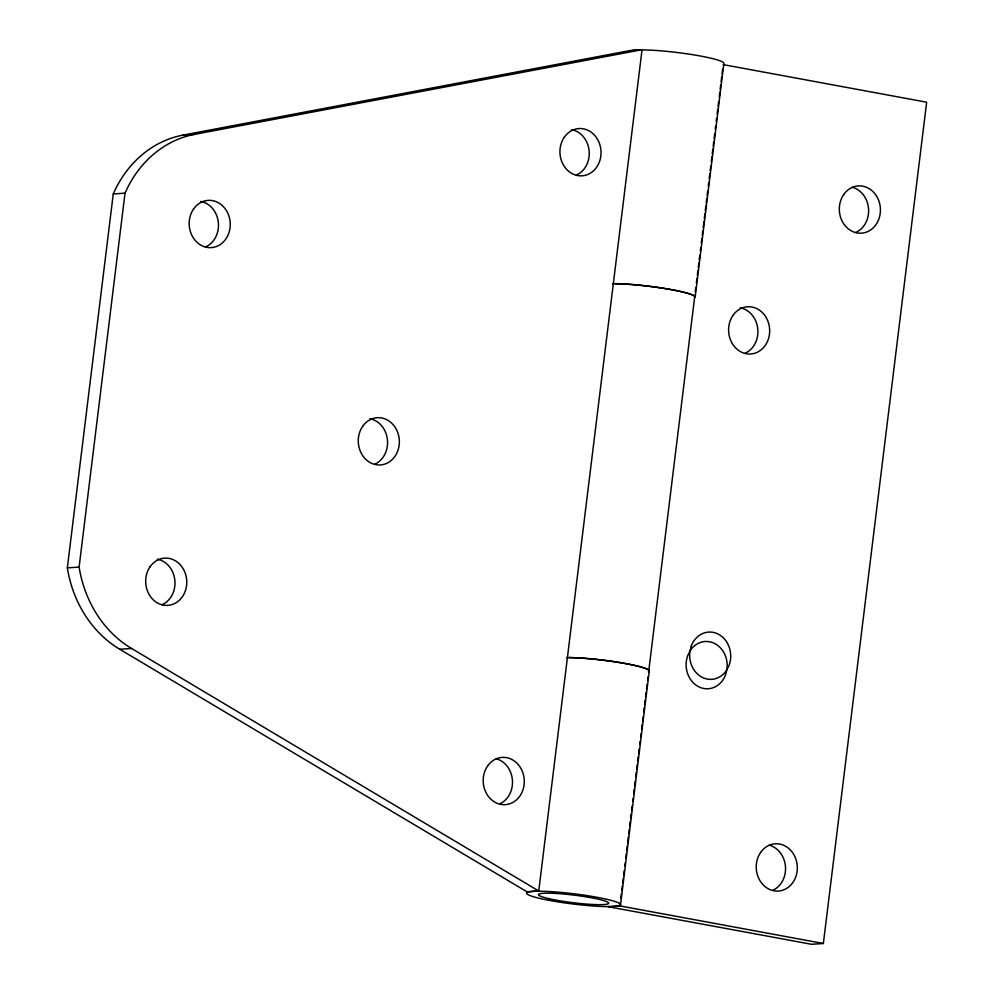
<?xml version="1.0" encoding="UTF-8"?>
<svg xmlns="http://www.w3.org/2000/svg" width="994" height="994" viewBox="0 0 994 994"><rect width="100%" height="100%" fill="white"/><g stroke="black" fill="none" stroke-linecap="round" stroke-linejoin="round"><path stroke-width="1.49" d="M67.344 567.872L113.254 193.967A112.334 97.4 86.1 0 1 182.896 135.134L630.271 50.508L642.049 49.7L538.748 890.997L526.969 891.792L119.765 649.268A112.334 97.4 86.1 0 1 67.344 567.872L79.11 567.077A112.334 97.4 86.1 0 0 131.543 648.461L538.748 890.997M79.11 567.077L125.02 193.171A112.334 97.4 86.1 0 1 194.675 134.339L642.049 49.7M723.197 64.61L926.656 102.208L823.367 943.492L811.589 944.3L608.117 906.702L619.896 905.907L620.268 902.825M620.84 898.216L621.399 893.606M621.784 890.525L622.343 885.915M622.729 882.846L623.288 878.236M623.673 875.155L624.232 870.545M624.804 865.936L625.176 862.854M625.748 858.244L626.307 853.635M626.692 850.553L627.251 845.944M627.636 842.875L628.394 836.724M628.767 833.643L629.339 829.033M629.711 825.952L630.283 821.342M630.656 818.273L631.227 813.651M631.6 810.582L632.159 805.972M632.731 801.363L633.103 798.281M633.675 793.672L634.247 789.062M634.619 785.981L635.191 781.371M635.75 776.761L636.322 772.152M636.694 769.07L637.266 764.461M637.639 761.379L638.21 756.769M638.583 753.701L639.154 749.078M639.714 744.469L640.099 741.4M640.658 736.79L641.043 733.709M641.602 729.099L642.174 724.489M642.546 721.408L643.118 716.798M643.677 712.189L644.249 707.579M644.621 704.497L645.193 699.888M645.566 696.806L646.137 692.197M646.51 689.128L647.082 684.506M647.641 679.896L648.026 676.827M648.585 672.217L694.881 295.23M695.253 292.149L695.825 287.539M696.384 282.93L696.956 278.32M697.328 275.239L697.9 270.629M698.273 267.548L698.844 262.938M699.217 259.869L699.788 255.259M700.348 250.637L700.733 247.568M701.292 242.958L701.863 238.336M702.236 235.267L702.808 230.658M703.18 227.576L703.938 221.426M704.311 218.357L704.883 213.747M705.255 210.666L705.827 206.056M706.2 202.975L706.771 198.365M707.144 195.296L707.716 190.686M708.275 186.064L708.66 182.995M709.219 178.386L709.791 173.764M710.163 170.695L710.735 166.085M711.294 161.475L711.866 156.853M712.238 153.784L712.81 149.175M713.183 146.093L713.754 141.483M714.127 138.402L714.698 133.792M715.27 129.183L715.643 126.114M716.202 121.492L716.587 118.423M717.146 113.813L717.718 109.191M718.09 106.122L718.662 101.512M719.234 96.89L719.793 92.28M720.178 89.211L720.737 84.602M721.122 81.52L721.681 76.911M722.054 73.829L722.626 69.22M620.567 904.627L649.268 670.925A47.364 5.119 7 0 0 620.281 662.65A47.364 5.119 7 0 0 569.04 657.543M182.896 135.134L194.675 134.339M113.254 193.967L125.02 193.171M119.765 649.268L131.543 648.461M619.896 905.907L823.367 943.492M571.575 129.63A23.682 20.539 86.1 0 1 589.107 150.579A23.682 20.539 86.1 0 1 576.396 175.106M200.8 201.434A23.682 20.539 86.1 0 1 218.332 222.383A23.682 20.539 86.1 0 1 205.621 246.922M157.313 559.187A23.682 20.539 86.1 0 1 174.845 580.148A23.682 20.539 86.1 0 1 162.134 604.675M369.917 418.747A23.682 20.539 86.1 0 1 387.436 439.708A23.682 20.539 86.1 0 1 374.738 464.235M496.143 758.745A23.682 20.539 86.1 0 1 512.419 780.178A23.682 20.539 86.1 0 1 499.647 803.935M631.451 50.769A47.364 5.119 7 0 1 683.04 53.266A47.364 5.119 7 0 1 723.868 63.33L695.179 297.02A47.364 5.119 7 0 0 666.191 288.745A47.364 5.119 7 0 0 614.951 283.638M612.49 283.725A46.706 5.045 7 0 1 664.017 288.384A46.706 5.045 7 0 1 694.843 296.92M566.58 657.63A46.706 5.045 7 0 1 618.106 662.29A46.706 5.045 7 0 1 648.933 670.826M769.182 845.161A23.682 20.539 86.1 0 1 785.471 866.582A23.682 20.539 86.1 0 1 772.686 890.351M740.232 307.805A23.682 20.539 86.1 0 1 757.763 328.753A23.682 20.539 86.1 0 1 745.053 353.292M852.28 187.27A23.682 20.539 86.1 0 1 868.557 208.703A23.682 20.539 86.1 0 1 855.784 232.459M691.265 646.025L689.836 651.952A23.682 20.539 86.1 0 0 702.149 677.312A23.682 20.539 86.1 0 0 726.365 670.652L729.087 665.384A23.682 20.539 86.1 0 0 718.215 634.11A23.682 20.539 86.1 0 0 691.265 646.025M727.012 668.887L725.57 674.814A23.682 20.539 86.1 0 1 698.62 686.73A23.682 20.539 86.1 0 1 687.749 655.456L690.47 650.188A23.682 20.539 86.1 0 1 714.698 643.528A23.682 20.539 86.1 0 1 727.012 668.887M564.294 137.247A23.682 20.539 86.1 0 0 577.613 175.565A23.682 20.539 86.1 0 0 599.544 143.757A23.682 20.539 86.1 0 0 564.294 137.247M193.519 209.063A23.682 20.539 86.1 0 0 206.839 247.369A23.682 20.539 86.1 0 0 228.769 215.574A23.682 20.539 86.1 0 0 193.519 209.063M150.032 566.816A23.682 20.539 86.1 0 0 163.351 605.122A23.682 20.539 86.1 0 0 185.282 573.327A23.682 20.539 86.1 0 0 150.032 566.816M487.545 766.076A23.682 20.539 86.1 0 0 500.864 804.394A23.682 20.539 86.1 0 0 522.794 772.586A23.682 20.539 86.1 0 0 487.545 766.076M362.636 426.376A23.682 20.539 86.1 0 0 375.956 464.695A23.682 20.539 86.1 0 0 397.873 432.887A23.682 20.539 86.1 0 0 362.636 426.376M548.663 898.613A35.424 3.827 7 0 0 607.508 904.031A35.424 3.827 7 0 0 564.493 894.091A35.424 3.827 7 0 0 548.663 898.613M540.276 898.514A47.364 5.119 7 0 0 618.951 905.758A47.364 5.119 7 0 0 561.436 892.463A47.364 5.119 7 0 0 540.276 898.514M760.584 852.492A23.682 20.539 86.1 0 0 773.904 890.798A23.682 20.539 86.1 0 0 795.834 859.002A23.682 20.539 86.1 0 0 760.584 852.492M732.951 315.433A23.682 20.539 86.1 0 0 746.27 353.74A23.682 20.539 86.1 0 0 768.188 321.944A23.682 20.539 86.1 0 0 732.951 315.433M843.682 194.6A23.682 20.539 86.1 0 0 857.002 232.919A23.682 20.539 86.1 0 0 878.932 201.111A23.682 20.539 86.1 0 0 843.682 194.6"/></g></svg>
